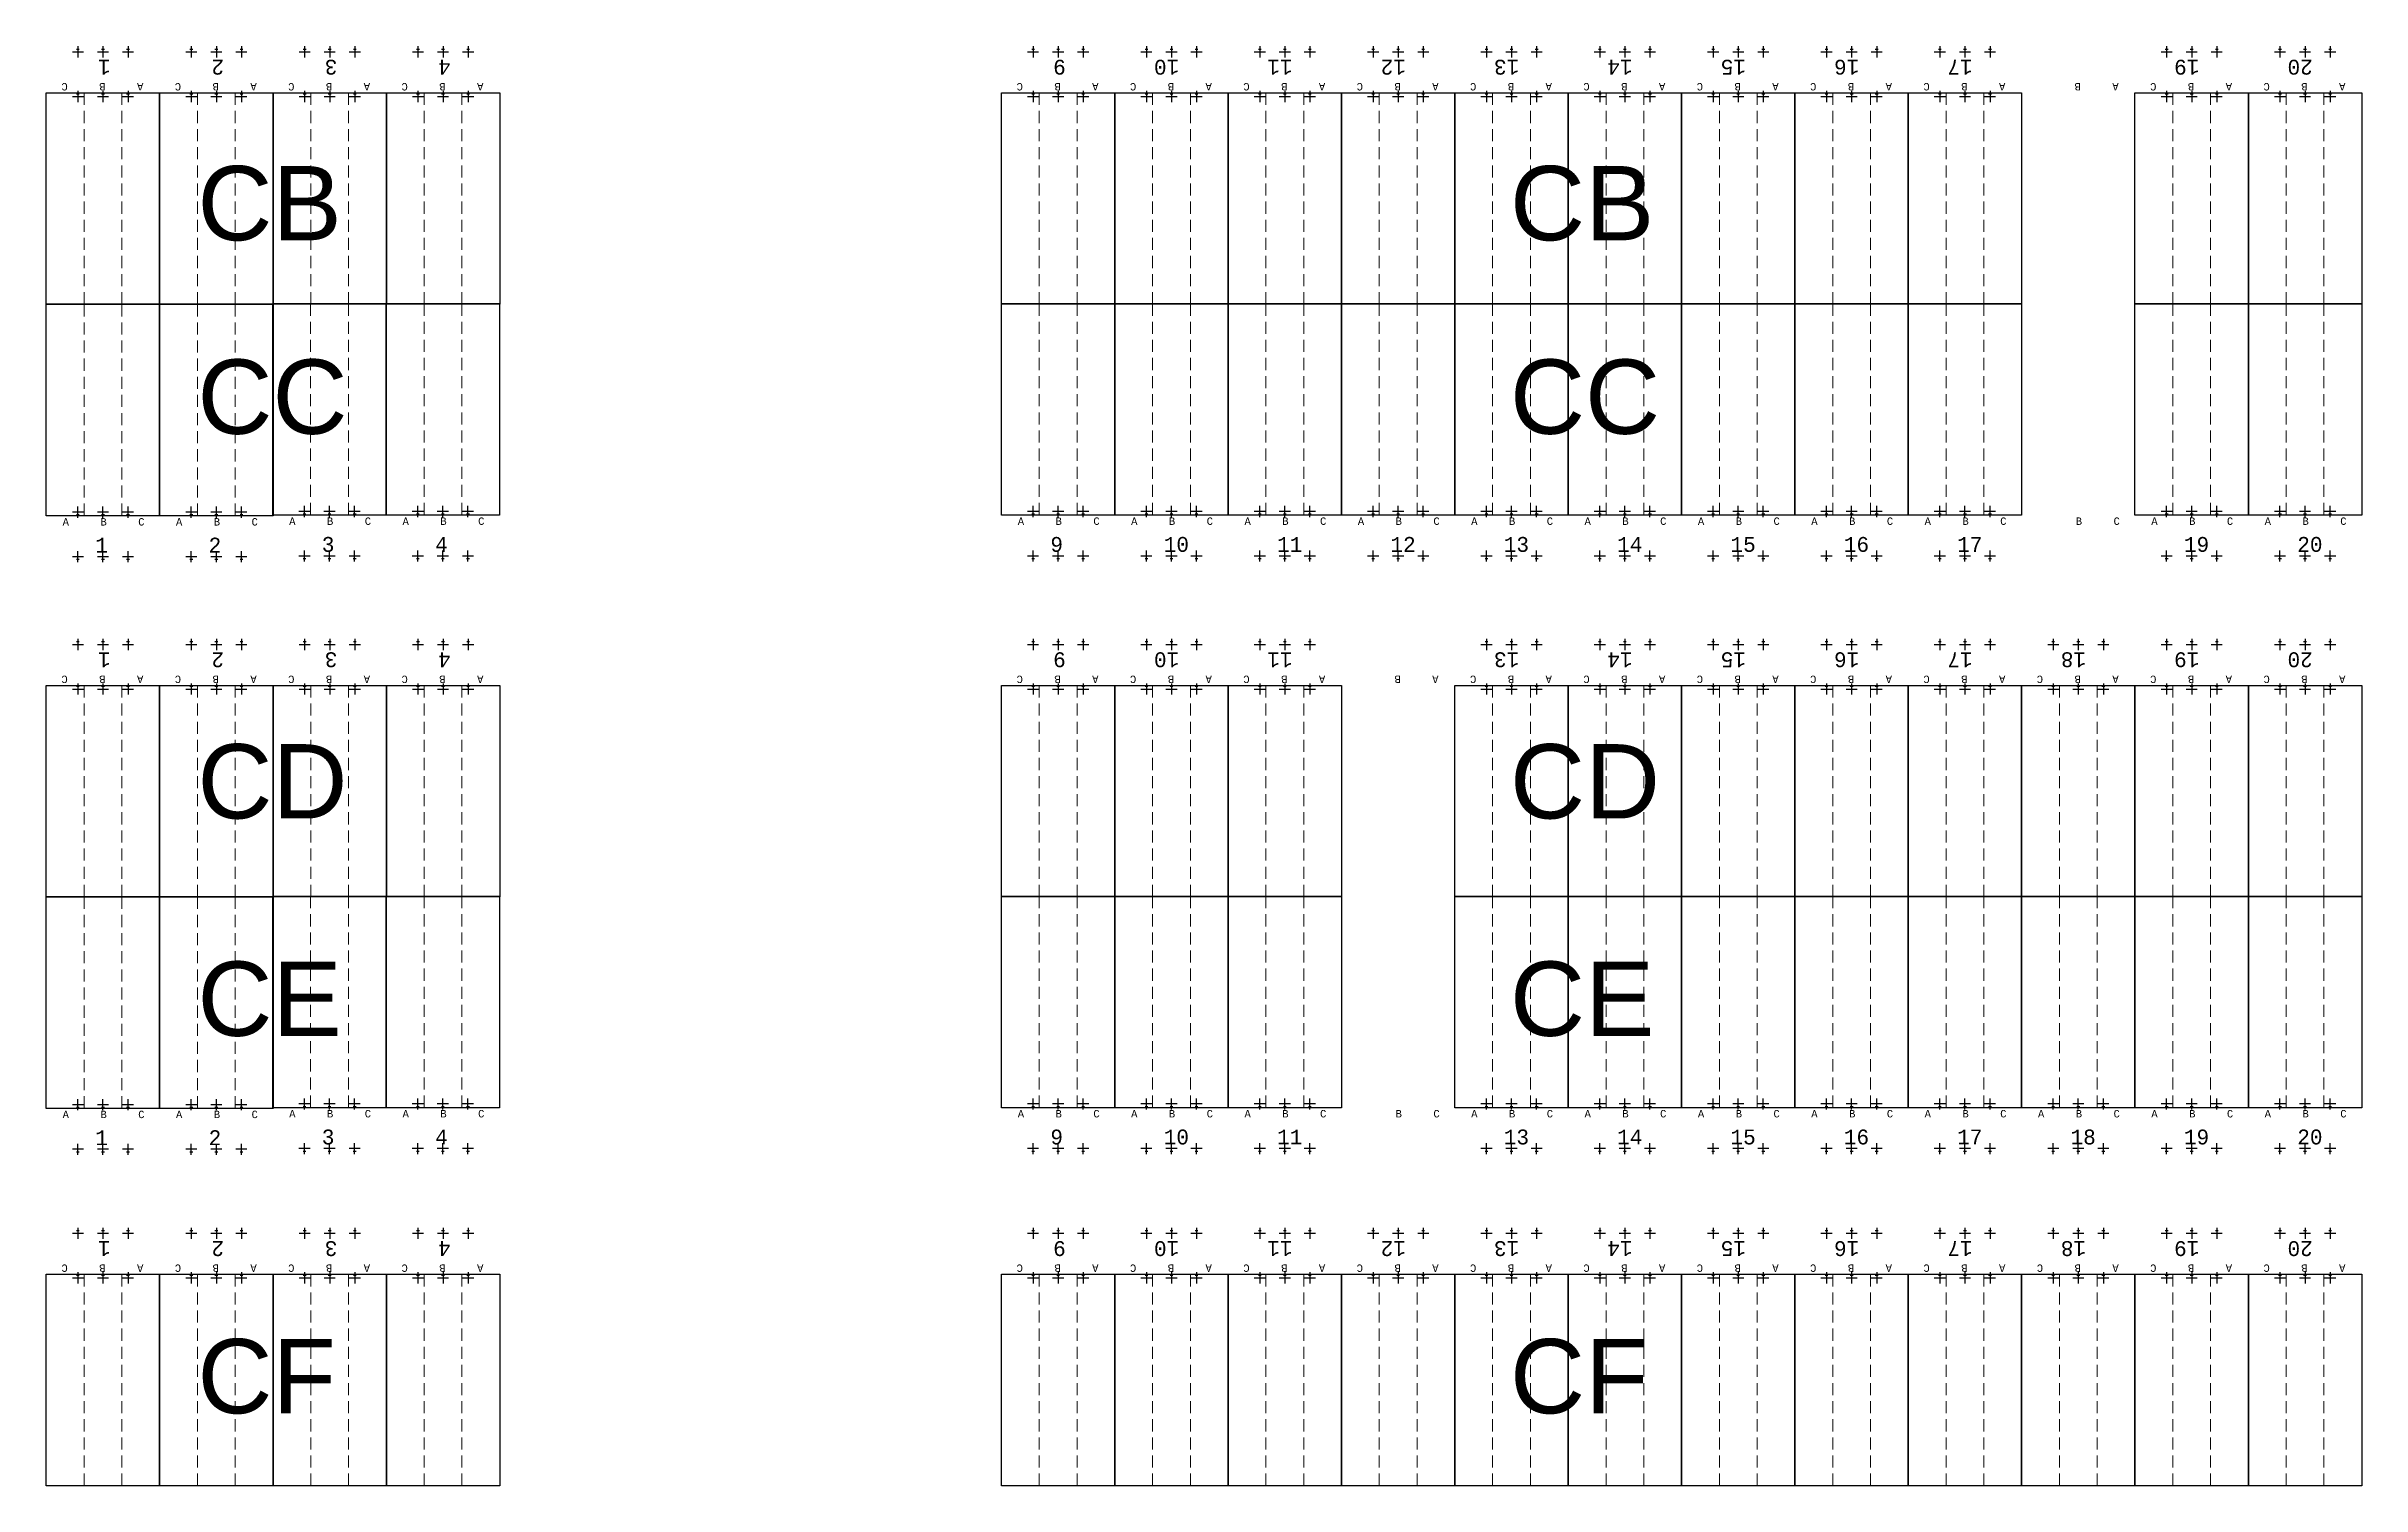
# Model space of a CAD drawing. Header units: millimetres. Extents: x 943 to 655635, y 611 to 177910.
# Drawn here: x 365367 to 427626, y 859 to 39576 of the extents above; entities that cross this region are included whole.
import ezdxf

# ---------------------------------------------------------------- set-up
doc = ezdxf.new("R2010")
doc.units = ezdxf.units.MM
doc.linetypes.add('DASHED', pattern=[0.75, 0.5, -0.25])
doc.layers.add('Bin location transponder', color=250, linetype='Continuous')
doc.layers.add('WF_numbers', color=6, linetype='Continuous')
for name, color, linetype, lineweight in [('WF transponder', 3, 'Continuous', 30), ('WF_all_bays', 5, 'Continuous', 30), ('WF_text', 252, 'Continuous', 30)]:
    doc.layers.add(name, color=color, linetype=linetype, lineweight=lineweight)
doc.styles.add('WF_txt', font='consola.ttf')
doc.styles.add('WF_txt_notes', font='arial.ttf')

# ---------------------------------------------------------------- blocks, each defined once
blk = doc.blocks.new('Bin location transponder')
at = {"layer": 'Bin location transponder', "color": 3, "lineweight": 30}
for p, q in [((-600, 0), (600, 0)), ((-150, 300), (150, 300)), ((0, 600), (0, -600))]:
    blk.add_line(p, q, dxfattribs=at)
blk = doc.blocks.new('WF 120x224in bay')
at = {"layer": 'WF_all_bays', "linetype": 'DASHED', "lineweight": 5, "ltscale": 650}
for p, q in [((1016, 5690), (1016, 0)), ((2032, 5690), (2032, 0))]:
    blk.add_line(p, q, dxfattribs=at)
at = {"layer": 'WF_all_bays'}
blk.add_lwpolyline([(0, 5690), (3048, 5690), (3048, 0), (0, 0)], close=True, dxfattribs=at)
at = {"layer": 'WF transponder', "xscale": 0.25, "yscale": 0.25, "zscale": 0.25, "rotation": 180.0000000062352}
for p in [(850, 100), (1524, 100), (2198, 100), (850, -1100), (1524, -1100), (2198, -1100)]:
    blk.add_blockref('Bin location transponder', p, dxfattribs=at)
at = {"layer": 'WF_numbers', "linetype": 'DASHED', "char_height": 200, "attachment_point": 1, "rotation": 0, "style": 'WF_txt'}
for s, insert in [('A', (439, -62, -723)), ('B', (1455, -62, -723)), ('C', (2471, -62, -723))]:
    blk.add_mtext_dynamic_manual_height_columns(s, width=423.53, gutter_width=2118, heights=[0], dxfattribs=dict(at, insert=insert))

msp = doc.modelspace()

# ---------------------------------------------------------------- block references
at = {"layer": 'WF_all_bays', "rotation": 179.9999999999968}
for p in [(368415, 38326), (371463, 38326), (374511, 38326), (377559, 38326), (394098, 38326, -154944), (397146, 38326, -154944), (400194, 38326, -154944), (403242, 38326, -154944), (406290, 38326, -154944), (409338, 38326, -154944), (412386, 38326, -154944), (415434, 38326, -154944), (418482, 38326, -154944), (424578, 38326, -154944), (427626, 38326, -154944), (368415, 22387), (371463, 22387), (374511, 22387), (377559, 22387), (394098, 22387, -154944), (397146, 22387, -154944), (400194, 22387, -154944), (406290, 22387, -154944), (409338, 22387, -154944), (412386, 22387, -154944), (415434, 22387, -154944), (418482, 22387, -154944), (421530, 22387, -154944), (424578, 22387, -154944), (427626, 22387, -154944), (368415, 6549), (371463, 6549), (374511, 6549), (377559, 6549), (394098, 6549, -154944), (397146, 6549, -154944), (400194, 6549, -154944), (403242, 6549, -154944), (406290, 6549, -154944), (409338, 6549, -154944), (412386, 6549, -154944), (415434, 6549, -154944), (418482, 6549, -154944), (421530, 6549, -154944), (424578, 6549, -154944), (427626, 6549, -154944)]:
    msp.add_blockref('WF 120x224in bay', p, dxfattribs=at)
at = {"layer": 'WF_all_bays'}
for p in [(365367, 26947), (368415, 26947), (371459, 26965, -154944), (374507, 26965, -154944), (391050, 26965, -154944), (394098, 26965, -154944), (397146, 26965, -154944), (400194, 26965, -154944), (403242, 26965, -154944), (406290, 26965, -154944), (409338, 26965, -154944), (412386, 26965, -154944), (415434, 26965, -154944), (421530, 26965, -154944), (424578, 26965, -154944), (365367, 11008), (368415, 11008), (371459, 11027, -154944), (374507, 11027, -154944), (391050, 11027, -154944), (394098, 11027, -154944), (397146, 11027, -154944), (403242, 11027, -154944), (406290, 11027, -154944), (409338, 11027, -154944), (412386, 11027, -154944), (415434, 11027, -154944), (418482, 11027, -154944), (421530, 11027, -154944), (424578, 11027, -154944)]:
    msp.add_blockref('WF 120x224in bay', p, dxfattribs=at)

# ---------------------------------------------------------------- texts
at = {"layer": 'WF_numbers', "linetype": 'DASHED', "attachment_point": 1, "style": 'WF_txt'}
for s, insert, char_height, rotation in [('1', (367098, 38814), 400, 180), ('2', (370146, 38814), 400, 180), ('3', (373194, 38814), 400, 180), ('4', (376242, 38814), 400, 180), ('9', (392781, 38814, -154944), 400, 180), ('10', (395829, 38814, -154944), 400, 180), ('11', (398877, 38814, -154944), 400, 180), ('12', (401925, 38814, -154944), 400, 180), ('13', (404973, 38814, -154944), 400, 180), ('14', (408021, 38814, -154944), 400, 180), ('15', (411069, 38814, -154944), 400, 180), ('16', (414117, 38814, -154944), 400, 180), ('17', (417165, 38814, -154944), 400, 180), ('19', (423261, 38814, -154944), 400, 180), ('20', (426309, 38814, -154944), 400, 180), ('B', (420074, 38388, -155667), 200, 180), ('A', (421090, 38388, -155667), 200, 180), ('B', (419937, 26903, -155667), 200, 0), ('C', (420953, 26903, -155667), 200, 0), ('1', (367098, 22876), 400, 180), ('2', (370146, 22876), 400, 180), ('3', (373194, 22876), 400, 180), ('4', (376242, 22876), 400, 180), ('9', (392781, 22876, -154944), 400, 180), ('10', (395829, 22876, -154944), 400, 180), ('11', (398877, 22876, -154944), 400, 180), ('13', (404973, 22876, -154944), 400, 180), ('14', (408021, 22876, -154944), 400, 180), ('15', (411069, 22876, -154944), 400, 180), ('16', (414117, 22876, -154944), 400, 180), ('17', (417165, 22876, -154944), 400, 180), ('18', (420213, 22876, -154944), 400, 180), ('19', (423261, 22876, -154944), 400, 180), ('20', (426309, 22876, -154944), 400, 180), ('B', (401786, 22450, -155667), 200, 180), ('A', (402802, 22450, -155667), 200, 180), ('B', (401649, 10965, -155667), 200, 0), ('C', (402665, 10965, -155667), 200, 0), ('1', (367098, 7037), 400, 180), ('2', (370146, 7037), 400, 180), ('3', (373194, 7037), 400, 180), ('4', (376242, 7037), 400, 180), ('9', (392781, 7037, -154944), 400, 180), ('10', (395829, 7037, -154944), 400, 180), ('11', (398877, 7037, -154944), 400, 180), ('12', (401925, 7037, -154944), 400, 180), ('13', (404973, 7037, -154944), 400, 180), ('14', (408021, 7037, -154944), 400, 180), ('15', (411069, 7037, -154944), 400, 180), ('16', (414117, 7037, -154944), 400, 180), ('17', (417165, 7037, -154944), 400, 180), ('18', (420213, 7037, -154944), 400, 180), ('19', (423261, 7037, -154944), 400, 180), ('20', (426309, 7037, -154944), 400, 180)]:
    msp.add_mtext_dynamic_manual_height_columns(s, width=423.53, gutter_width=2118, heights=[0], dxfattribs=dict(at, insert=insert, char_height=char_height, rotation=rotation))
at = {"layer": 'WF_numbers', "linetype": 'DASHED', "char_height": 400, "attachment_point": 1, "style": 'WF_txt'}
for s, insert in [('1', (366684, 26359)), ('2', (369732, 26359)), ('3', (372775, 26378, -154944)), ('4', (375823, 26378, -154944)), ('9', (392366, 26378, -154944)), ('10', (395414, 26378, -154944)), ('11', (398462, 26378, -154944)), ('12', (401510, 26378, -154944)), ('13', (404558, 26378, -154944)), ('14', (407606, 26378, -154944)), ('15', (410654, 26378, -154944)), ('16', (413702, 26378, -154944)), ('17', (416750, 26378, -154944)), ('19', (422846, 26378, -154944)), ('20', (425894, 26378, -154944)), ('1', (366684, 10420)), ('2', (369732, 10420)), ('3', (372775, 10439, -154944)), ('4', (375823, 10439, -154944)), ('9', (392366, 10439, -154944)), ('10', (395414, 10439, -154944)), ('11', (398462, 10439, -154944)), ('13', (404558, 10439, -154944)), ('14', (407606, 10439, -154944)), ('15', (410654, 10439, -154944)), ('16', (413702, 10439, -154944)), ('17', (416750, 10439, -154944)), ('18', (419798, 10439, -154944)), ('19', (422846, 10439, -154944)), ('20', (425894, 10439, -154944))]:
    msp.add_mtext_dynamic_manual_height_columns(s, width=423.53, gutter_width=2118, heights=[0], dxfattribs=dict(at, insert=insert))
at = {"layer": 'WF_text', "char_height": 2000, "attachment_point": 1, "style": 'WF_txt_notes'}
for s, insert in [('CB', (369431, 36357)), ('CB', (404724, 36357)), ('CC', (369431, 31152)), ('CC', (404724, 31152)), ('CD', (369431, 20806)), ('CD', (404724, 20806)), ('CE', (369431, 14959)), ('CE', (404724, 14959)), ('CF', (369431, 4806)), ('CF', (404724, 4806))]:
    msp.add_mtext_dynamic_manual_height_columns(s, width=1096.38, gutter_width=2118, heights=[0], dxfattribs=dict(at, insert=insert))

doc.saveas('drawing.dxf')
